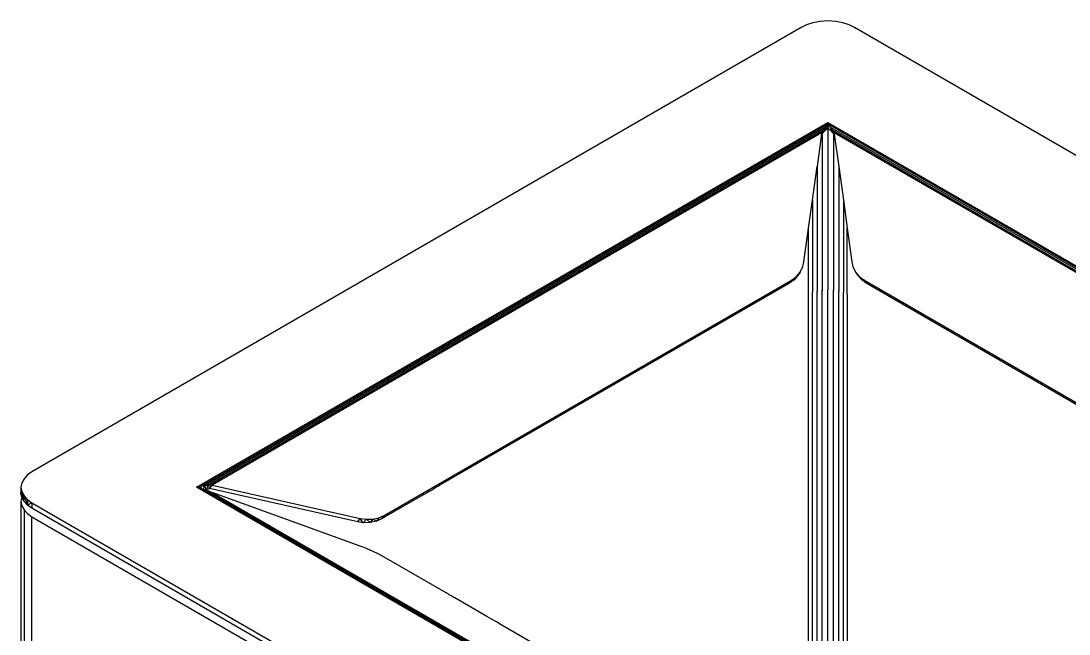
# Model space of a CAD drawing. Header units: millimetres. Extents: x 153 to 4750, y 92 to 3343.
# Drawn here: x 3013 to 3319.4, y 2988.9 to 3168 of the extents above; entities that cross this region are included whole.
import ezdxf

# ---------------------------------------------------------------- set-up
doc = ezdxf.new("R2010")
doc.units = ezdxf.units.MM

msp = doc.modelspace()

# ---------------------------------------------------------------- linework, layer by layer
for p, q in [((3246.65, 3167.82), (3244.54, 3167.43)), ((3248.9, 3167.95), (3246.65, 3167.82)), ((3251.16, 3167.82), (3248.9, 3167.95)), ((3253.27, 3167.43), (3251.16, 3167.82)), ((3241.13, 3166.09), (3016.27, 3036.27)), ((3242.67, 3166.83), (3241.13, 3166.09)), ((3244.54, 3167.43), (3242.67, 3166.83)), ((3255.14, 3166.83), (3253.27, 3167.43)), ((3256.68, 3166.09), (3255.14, 3166.83)), ((3552.25, 2995.44), (3256.68, 3166.09)), ((3064.37, 3031.78), (3248.9, 3138.32)), ((3065.52, 3032.01), (3248.47, 3137.61)), ((3248.47, 3137.61), (3248.02, 3136.89)), ((3248.47, 3137.61), (3248.28, 3136.12)), ((3248.9, 3138.32), (3248.47, 3137.61)), ((3248.47, 3137.61), (3248.9, 3136.68)), ((3248.9, 3138.32), (3504.15, 2990.95)), ((3248.9, 3136.68), (3248.9, 3138.32)), ((3249.35, 3137.63), (3248.9, 3138.32)), ((3248.9, 3136.68), (3249.35, 3137.63)), ((3250.16, 3135.53), (3249.35, 3137.63)), ((3249.79, 3136.89), (3249.35, 3137.63)), ((3249.35, 3137.63), (3503, 2991.18)), ((3066.65, 3032.19), (3248.02, 3136.89)), ((3067.78, 3032.32), (3247.56, 3136.11)), ((3247.08, 3135.3), (3068.89, 3032.42)), ((3247.03, 3134.96), (3245.73, 3125.46)), ((3247.56, 3136.11), (3247.03, 3134.96)), ((3247.03, 3134.96), (3247.08, 3135.3)), ((3247.03, 3134.96), (3247.27, 3135.16)), ((3247.56, 3136.11), (3247.08, 3135.3)), ((3247.27, 3135.16), (3247.65, 3135.53)), ((3247.27, 3135.16), (3247.27, 3089.18)), ((3248.02, 3136.89), (3247.56, 3136.11)), ((3247.56, 3136.11), (3247.65, 3135.53)), ((3248.02, 3136.89), (3247.65, 3135.53)), ((3247.65, 3135.53), (3248.28, 3136.12)), ((3248.02, 3136.89), (3248.28, 3136.12)), ((3248.28, 3136.12), (3248.9, 3136.68)), ((3248.9, 3136.68), (3248.9, 3089.47)), ((3248.9, 3136.68), (3249.53, 3136.12)), ((3249.53, 3136.12), (3250.16, 3135.53)), ((3250.16, 3135.53), (3249.79, 3136.89)), ((3250.25, 3136.11), (3249.79, 3136.89)), ((3249.79, 3136.89), (3501.87, 2991.36)), ((3250.31, 3135.87), (3249.79, 3136.89)), ((3250.16, 3135.53), (3250.54, 3135.16)), ((3250.73, 3135.3), (3250.25, 3136.11)), ((3250.25, 3136.11), (3500.74, 2991.5)), ((3250.38, 3135.83), (3250.25, 3136.11)), ((3250.38, 3135.83), (3250.31, 3135.87)), ((3250.46, 3135.58), (3250.31, 3135.87)), ((3250.51, 3135.55), (3250.38, 3135.83)), ((3250.51, 3135.55), (3250.46, 3135.58)), ((3250.54, 3135.41), (3250.46, 3135.58)), ((3250.54, 3135.47), (3250.51, 3135.55)), ((3250.54, 3135.47), (3250.54, 3135.41)), ((3250.62, 3135.26), (3250.54, 3135.41)), ((3250.54, 3135.16), (3250.54, 3089.37)), ((3250.54, 3135.16), (3250.78, 3134.95)), ((3250.65, 3135.25), (3250.62, 3135.26)), ((3250.78, 3134.95), (3250.65, 3135.25)), ((3499.63, 2991.59), (3250.73, 3135.3)), ((3250.73, 3135.3), (3250.78, 3134.95)), ((3250.78, 3134.95), (3252.08, 3125.46)), ((3244.37, 3115.59), (3245.73, 3125.46)), ((3245.73, 3125.46), (3245.73, 3089.09)), ((3252.08, 3125.46), (3252.08, 3089.09)), ((3252.08, 3125.46), (3253.44, 3115.59)), ((3243.25, 3107.42), (3244.37, 3115.59)), ((3244.37, 3115.59), (3244.37, 3088.66)), ((3253.44, 3115.59), (3253.44, 3088.66)), ((3253.44, 3115.59), (3254.56, 3107.42)), ((3241.9, 3097.59), (3243.25, 3107.42)), ((3243.25, 3088.12), (3243.25, 3107.42)), ((3254.56, 3088.12), (3254.56, 3107.42)), ((3254.56, 3107.42), (3255.91, 3097.59)), ((3241.58, 3096.22), (3241.9, 3097.59)), ((3255.91, 3097.59), (3256.23, 3096.22)), ((3239.72, 3093.35), (3240.81, 3094.63)), ((3240.81, 3094.63), (3240.06, 3093.57)), ((3240.81, 3094.63), (3241.58, 3096.22)), ((3256.23, 3096.22), (3257, 3094.63)), ((3257, 3094.63), (3258.09, 3093.35)), ((3257, 3094.63), (3257.75, 3093.57)), ((3119.17, 3023.54), (3238.42, 3092.39)), ((3237.71, 3091.39), (3135.82, 3032.56)), ((3237.71, 3091.39), (3238.42, 3092.39)), ((3239.01, 3092.34), (3237.71, 3091.39)), ((3238.42, 3092.39), (3239.72, 3093.35)), ((3240.06, 3093.57), (3239.01, 3092.34)), ((3239.72, 3093.35), (3239.01, 3092.34)), ((3239.72, 3093.35), (3240.06, 3093.57)), ((3258.8, 3092.34), (3257.75, 3093.57)), ((3258.09, 3093.35), (3257.75, 3093.57)), ((3258.09, 3093.35), (3259.39, 3092.39)), ((3258.09, 3093.35), (3258.8, 3092.34)), ((3260.1, 3091.39), (3258.8, 3092.34)), ((3259.39, 3092.39), (3449.35, 2982.72)), ((3259.39, 3092.39), (3260.1, 3091.39)), ((3402.35, 3009.26), (3260.1, 3091.39)), ((3243.25, 2939.8), (3243.25, 3088.12)), ((3244.37, 2939.15), (3244.37, 3088.66)), ((3245.73, 2938.37), (3245.73, 3089.09)), ((3247.27, 2937.48), (3247.27, 3089.37)), ((3248.9, 2936.53), (3248.9, 3089.47)), ((3250.54, 2935.58), (3250.54, 3089.37)), ((3252.08, 2934.7), (3252.08, 3089.09)), ((3253.44, 2933.91), (3253.44, 3088.66)), ((3254.56, 3088.12), (3254.56, 2933.27)), ((3016.27, 3036.27), (3014.98, 3035.38)), ((3013.28, 3033.08), (3013.04, 3031.78)), ((3013.95, 3034.3), (3013.28, 3033.08)), ((3014.98, 3035.38), (3013.95, 3034.3)), ((3013.04, 3031.78), (3013.28, 3030.48)), ((3013.04, 3031.78), (3013.04, 3030.15)), ((3013.04, 3031.78), (3013.13, 3030.64)), ((3013.04, 3030.15), (3013.13, 3030.64)), ((3013.26, 3028.9), (3013.04, 3030.15)), ((3013.13, 3030.64), (3013.26, 3028.9)), ((3013.28, 3030.48), (3013.26, 3028.9)), ((3013.28, 3030.48), (3013.95, 3029.26)), ((3013.28, 3030.48), (3013.88, 3027.71)), ((3065.52, 3032.01), (3064.37, 3031.78)), ((3319.62, 2884.41), (3064.37, 3031.78)), ((3064.37, 3031.78), (3065.25, 3031.56)), ((3065.25, 3031.56), (3065.52, 3032.01)), ((3065.25, 3031.56), (3065.52, 3031.5)), ((3066.65, 3032.19), (3065.52, 3032.01)), ((3065.93, 3031.37), (3065.52, 3032.01)), ((3319.17, 2885.05), (3065.52, 3031.5)), ((3065.52, 3031.5), (3065.93, 3031.37)), ((3065.93, 3031.37), (3066.4, 3031.23)), ((3066.4, 3031.23), (3066.65, 3032.19)), ((3066.4, 3031.23), (3066.65, 3031.16)), ((3318.73, 2885.63), (3066.65, 3031.16)), ((3066.65, 3031.16), (3066.98, 3031.04)), ((3067.78, 3032.32), (3066.65, 3032.19)), ((3067.24, 3031.12), (3066.65, 3032.19)), ((3066.98, 3031.04), (3067.24, 3031.12)), ((3066.98, 3031.04), (3067.78, 3030.76)), ((3067.24, 3031.12), (3067.78, 3032.32)), ((3067.24, 3031.12), (3068.18, 3031.41)), ((3068.89, 3032.42), (3067.78, 3032.32)), ((3067.78, 3032.32), (3068.18, 3031.41)), ((3067.78, 3030.76), (3068.89, 3030.31)), ((3318.27, 2886.14), (3067.78, 3030.76)), ((3068.18, 3031.41), (3068.89, 3032.42)), ((3111.48, 3021.7), (3068.18, 3031.41)), ((3068.89, 3032.42), (3112.19, 3022.7)), ((3068.89, 3030.31), (3317.79, 2886.6)), ((3112.19, 3014.61), (3068.89, 3030.31)), ((3131.17, 3029.88), (3130.82, 3029.67)), ((3131.59, 3030.12), (3131.17, 3029.88)), ((3132.07, 3030.4), (3131.59, 3030.12)), ((3132.59, 3030.69), (3132.07, 3030.4)), ((3133.1, 3030.99), (3132.59, 3030.69)), ((3133.58, 3031.27), (3133.1, 3030.99)), ((3134, 3031.51), (3133.58, 3031.27)), ((3134.35, 3031.71), (3134, 3031.51)), ((3134.65, 3031.88), (3134.35, 3031.71)), ((3134.88, 3032.02), (3134.65, 3031.88)), ((3135.03, 3032.11), (3134.88, 3032.02)), ((3135.09, 3032.14), (3135.03, 3032.11)), ((3135.82, 3032.56), (3135.09, 3032.14)), ((3013.26, 3028.9), (3013.04, 3027.7)), ((3013.04, 3027.7), (3013.28, 3026.39)), ((3013.04, 3027.7), (3013.04, 2950.13)), ((3013.88, 3027.71), (3013.26, 3028.9)), ((3013.95, 3029.26), (3013.88, 3027.71)), ((3014.91, 3026.61), (3013.88, 3027.71)), ((3013.95, 3029.26), (3014.98, 3028.18)), ((3013.95, 3029.26), (3014.91, 3026.61)), ((3014.98, 3028.18), (3014.91, 3026.61)), ((3016.27, 3027.29), (3014.91, 3026.61)), ((3014.98, 3028.18), (3016.27, 3027.29)), ((3016.27, 3027.29), (3311.84, 2856.64)), ((3016.27, 3027.29), (3016.27, 3025.65)), ((3130.09, 3029.25), (3118.46, 3022.54)), ((3130.14, 3029.28), (3130.09, 3029.25)), ((3130.29, 3029.37), (3130.14, 3029.28)), ((3130.53, 3029.5), (3130.29, 3029.37)), ((3130.82, 3029.67), (3130.53, 3029.5)), ((3013.28, 3026.39), (3013.95, 3025.17)), ((3013.95, 3025.17), (3014.98, 3024.1)), ((3013.95, 3025.17), (3013.95, 2947.61)), ((3016.27, 3025.65), (3014.91, 3026.61)), ((3014.98, 3024.1), (3016.27, 3023.2)), ((3166.17, 2939.11), (3016.27, 3025.65)), ((3016.27, 2945.64), (3016.27, 3023.2)), ((3016.27, 3023.2), (3164.05, 2937.88)), ((3111.48, 3021.7), (3112.19, 3022.7)), ((3113.11, 3021.45), (3111.48, 3021.7)), ((3112.19, 3022.7), (3114.06, 3022.44)), ((3113.11, 3021.45), (3112.19, 3022.7)), ((3114.06, 3022.44), (3113.11, 3021.45)), ((3115.12, 3021.47), (3113.11, 3021.45)), ((3114.06, 3022.44), (3115.91, 3022.49)), ((3114.06, 3022.44), (3115.12, 3021.47)), ((3115.91, 3022.49), (3115.12, 3021.47)), ((3116.93, 3021.86), (3115.12, 3021.47)), ((3115.91, 3022.49), (3117.64, 3022.87)), ((3115.91, 3022.49), (3116.93, 3021.86)), ((3117.64, 3022.87), (3116.93, 3021.86)), ((3118.46, 3022.54), (3116.93, 3021.86)), ((3117.64, 3022.87), (3119.17, 3023.54)), ((3119.17, 3023.54), (3118.46, 3022.54)), ((3112.74, 3014.4), (3112.19, 3014.61)), ((3113.81, 3013.99), (3112.74, 3014.4)), ((3114.41, 3013.73), (3113.81, 3013.99)), ((3115.83, 3013.13), (3114.41, 3013.73)), ((3117.64, 3012.26), (3115.83, 3013.13)), ((3119.17, 3011.43), (3117.64, 3012.26)), ((3137.32, 3000.95), (3119.17, 3011.43)), ((3137.58, 3000.81), (3137.32, 3000.95)), ((3137.88, 3000.63), (3137.58, 3000.81)), ((3138.23, 3000.43), (3137.88, 3000.63)), ((3138.6, 3000.22), (3138.23, 3000.43)), ((3138.96, 3000.01), (3138.6, 3000.22)), ((3139.31, 2999.81), (3138.96, 3000.01)), ((3139.62, 2999.63), (3139.31, 2999.81)), ((3139.87, 2999.48), (3139.62, 2999.63)), ((3149.2, 2994.09), (3139.87, 2999.48)), ((3150.62, 2993.28), (3149.2, 2994.09)), ((3152.03, 2992.46), (3150.62, 2993.28)), ((3153.45, 2991.64), (3152.03, 2992.46)), ((3243.25, 2939.8), (3153.45, 2991.64))]:
    msp.add_line(p, q)

doc.saveas('drawing.dxf')
